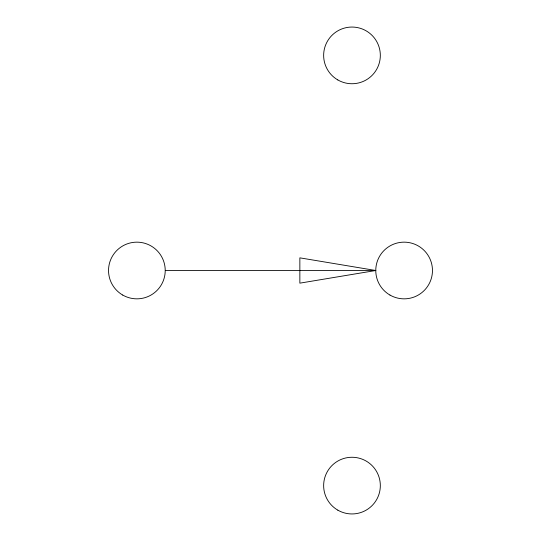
<?xml version="1.0" encoding="UTF-8"?>
<svg xmlns="http://www.w3.org/2000/svg" width="541" height="541" viewBox="0 0 541 541"><rect width="100%" height="100%" fill="white"/><g stroke="black" fill="none" stroke-linecap="round" stroke-linejoin="round"><path stroke-width="0.81" d="M375.779 270.5L299.856 283.153L299.856 257.847L375.779 270.5L165.35 270.5M389.946 295.048A28.342 28.342 0 0 0 432.462 270.5A28.342 28.342 0 0 0 389.946 245.952A28.342 28.342 0 0 0 389.946 295.048M122.712 295.048A28.342 28.342 0 0 0 165.221 270.5A28.342 28.342 0 0 0 122.712 245.952A28.342 28.342 0 0 0 122.712 295.048M337.814 79.94A28.342 28.342 0 0 0 380.33 55.392A28.342 28.342 0 0 0 337.814 30.851A28.342 28.342 0 0 0 337.814 79.94M337.814 510.149A28.342 28.342 0 0 0 380.33 485.608A28.342 28.342 0 0 0 337.814 461.06A28.342 28.342 0 0 0 337.814 510.149"/></g></svg>
